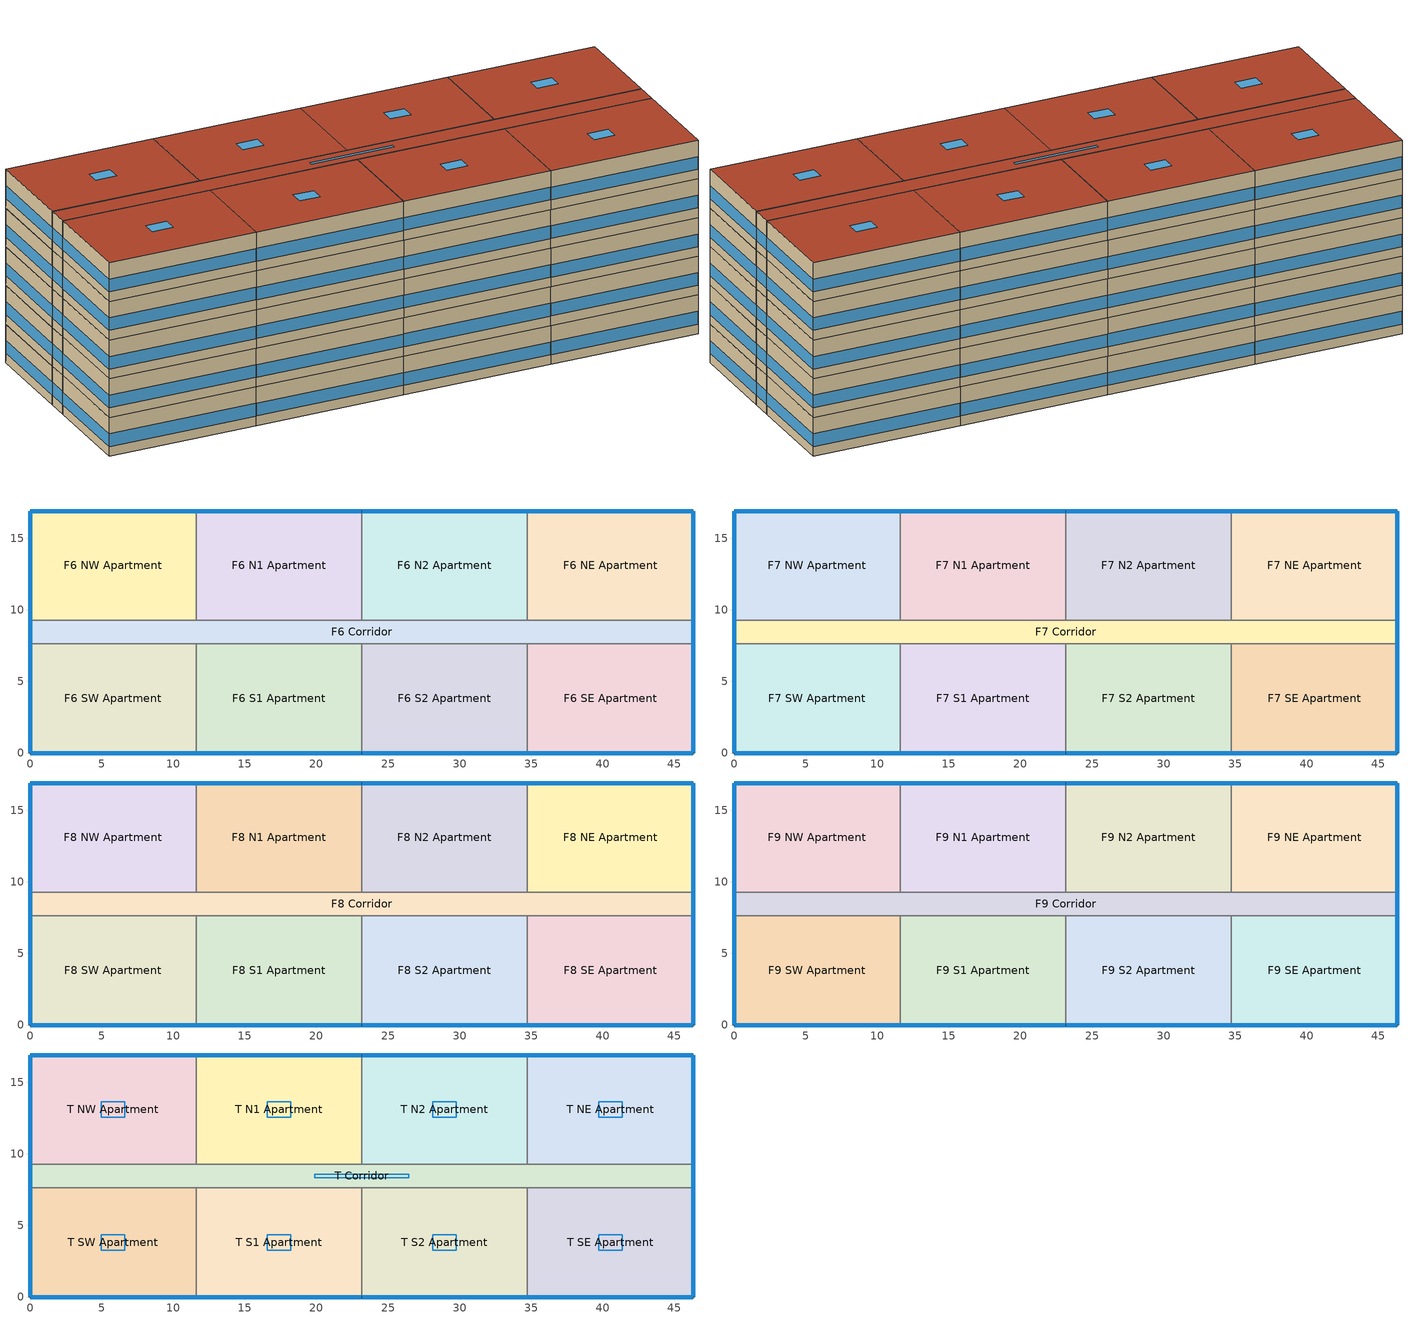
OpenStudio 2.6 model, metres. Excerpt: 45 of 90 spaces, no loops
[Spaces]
F6 S2 Apartment
 floor to M S2 Apartment: 34.75,7.62 34.75,0 23.16,0 23.16,7.62 z15.24
 wall outside: 23.16,0 34.75,0 z15.24:18.29
 wall to F6 Corridor: 34.75,7.62 23.16,7.62 z15.24:18.29
 wall to F6 S1 Apartment: 23.16,7.62 23.16,0 z15.24:18.29
 wall to F6 SE Apartment: 34.75,0 34.75,7.62 z15.24:18.29
 window: 23.19,0 34.72,0 z16:17
F6 NE Apartment
 floor to M NE Apartment: 46.33,16.92 46.33,9.3 34.75,9.3 34.75,16.92 z15.24
 wall outside: 46.33,9.3 46.33,16.92 34.75,16.92 z15.24:18.29
 wall to F6 N2 Apartment: 34.75,16.92 34.75,9.3 z15.24:18.29
 wall to F6 Corridor: 34.75,9.3 46.33,9.3 z15.24:18.29
 window: 46.33,9.32 46.33,16.89 / 46.3,16.92 34.77,16.92 z16:17
F6 S1 Apartment
 floor to M S1 Apartment: 23.16,7.62 23.16,0 11.58,0 11.58,7.62 z15.24
 wall outside: 11.58,0 23.16,0 z15.24:18.29
 wall to F6 SW Apartment: 11.58,7.62 11.58,0 z15.24:18.29
 wall to F6 Corridor: 23.16,7.62 11.58,7.62 z15.24:18.29
 window: 11.61,0 23.14,0 z16:17
F6 Corridor
 floor to M Corridor: 46.33,9.3 46.33,7.62 0,7.62 0,9.3 z15.24
 wall outside: 46.33,7.62 46.33,9.3 / 0,9.3 0,7.62 z15.24:18.29
 wall to F6 N1 Apartment: 23.16,9.3 11.58,9.3 z15.24:18.29
 wall to F6 SE Apartment: 34.75,7.62 46.33,7.62 z15.24:18.29
 wall to F6 SW Apartment: 0,7.62 11.58,7.62 z15.24:18.29
 wall to F6 N2 Apartment: 34.75,9.3 23.16,9.3 z15.24:18.29
 wall to F6 NW Apartment: 11.58,9.3 0,9.3 z15.24:18.29
 window: 46.33,7.65 46.33,9.27 / 0,9.27 0,7.65 z16:17.02
F6 SE Apartment
 floor to M SE Apartment: 46.33,7.62 46.33,0 34.75,0 34.75,7.62 z15.24
 wall outside: 34.75,0 46.33,0 46.33,7.62 z15.24:18.29
 window: 46.33,0.03 46.33,7.59 / 34.77,0 46.3,0 z16:17
F6 N1 Apartment
 floor to M N1 Apartment: 23.16,16.92 23.16,9.3 11.58,9.3 11.58,16.92 z15.24
 wall outside: 23.16,16.92 11.58,16.92 z15.24:18.29
 wall to F6 N2 Apartment: 23.16,9.3 23.16,16.92 z15.24:18.29
 wall to F6 NW Apartment: 11.58,16.92 11.58,9.3 z15.24:18.29
 window: 23.14,16.92 11.61,16.92 z16:17
F6 NW Apartment
 floor to M NW Apartment: 11.58,16.92 11.58,9.3 0,9.3 0,16.92 z15.24
 wall outside: 11.58,16.92 0,16.92 0,9.3 z15.24:18.29
 window: 11.56,16.92 0.03,16.92 / 0,16.89 0,9.32 z16:17
F6 N2 Apartment
 floor to M N2 Apartment: 34.75,16.92 34.75,9.3 23.16,9.3 23.16,16.92 z15.24
 wall outside: 34.75,16.92 23.16,16.92 z15.24:18.29
 window: 34.72,16.92 23.19,16.92 z16:17
F6 SW Apartment
 floor to M SW Apartment: 11.58,7.62 11.58,0 0,0 0,7.62 z15.24
 wall outside: 0,7.62 0,0 11.58,0 z15.24:18.29
 window: 0.03,0 11.56,0 / 0,7.59 0,0.03 z16:17
F7 SE Apartment
 floor to F6 SE Apartment: 46.33,7.62 46.33,0 34.75,0 34.75,7.62 z18.29
 wall outside: 34.75,0 46.33,0 46.33,7.62 z18.29:21.33
 wall to F7 S2 Apartment: 34.75,7.62 34.75,0 z18.29:21.33
 wall to F7 Corridor: 46.33,7.62 34.75,7.62 z18.29:21.33
 window: 46.33,0.03 46.33,7.59 z19.05:20.05; 34.77,0 46.3,0 z19.05:20.04
F7 N2 Apartment
 floor to F6 N2 Apartment: 34.75,16.92 34.75,9.3 23.16,9.3 23.16,16.92 z18.29
 wall outside: 34.75,16.92 23.16,16.92 z18.29:21.33
 wall to F7 Corridor: 23.16,9.3 34.75,9.3 z18.29:21.33
 wall to F7 NE Apartment: 34.75,9.3 34.75,16.92 z18.29:21.33
 wall to F7 N1 Apartment: 23.16,16.92 23.16,9.3 z18.29:21.33
 window: 34.72,16.92 23.19,16.92 z19.05:20.04
F7 NE Apartment
 floor to F6 NE Apartment: 46.33,16.92 46.33,9.3 34.75,9.3 34.75,16.92 z18.29
 wall outside: 46.33,9.3 46.33,16.92 34.75,16.92 z18.29:21.33
 wall to F7 Corridor: 34.75,9.3 46.33,9.3 z18.29:21.33
 window: 46.33,9.32 46.33,16.89 z19.05:20.05; 46.3,16.92 34.77,16.92 z19.05:20.04
F7 S2 Apartment
 floor to F6 S2 Apartment: 34.75,7.62 34.75,0 23.16,0 23.16,7.62 z18.29
 wall outside: 23.16,0 34.75,0 z18.29:21.33
 wall to F7 Corridor: 34.75,7.62 23.16,7.62 z18.29:21.33
 wall to F7 S1 Apartment: 23.16,7.62 23.16,0 z18.29:21.33
 window: 23.19,0 34.72,0 z19.05:20.04
F7 NW Apartment
 floor to F6 NW Apartment: 11.58,16.92 11.58,9.3 0,9.3 0,16.92 z18.29
 wall outside: 11.58,16.92 0,16.92 0,9.3 z18.29:21.33
 wall to F7 Corridor: 0,9.3 11.58,9.3 z18.29:21.33
 wall to F7 N1 Apartment: 11.58,9.3 11.58,16.92 z18.29:21.33
 window: 11.56,16.92 0.03,16.92 z19.05:20.04; 0,16.89 0,9.32 z19.05:20.05
F7 N1 Apartment
 floor to F6 N1 Apartment: 23.16,16.92 23.16,9.3 11.58,9.3 11.58,16.92 z18.29
 wall outside: 23.16,16.92 11.58,16.92 z18.29:21.33
 wall to F7 Corridor: 11.58,9.3 23.16,9.3 z18.29:21.33
 window: 23.14,16.92 11.61,16.92 z19.05:20.04
F7 S1 Apartment
 floor to F6 S1 Apartment: 23.16,7.62 23.16,0 11.58,0 11.58,7.62 z18.29
 wall outside: 11.58,0 23.16,0 z18.29:21.33
 wall to F7 Corridor: 23.16,7.62 11.58,7.62 z18.29:21.33
 wall to F7 SW Apartment: 11.58,7.62 11.58,0 z18.29:21.33
 window: 11.61,0 23.14,0 z19.05:20.04
F7 Corridor
 floor to F6 Corridor: 46.33,9.3 46.33,7.62 0,7.62 0,9.3 z18.29
 wall outside: 0,9.3 0,7.62 / 46.33,7.62 46.33,9.3 z18.29:21.33
 wall to F7 SW Apartment: 0,7.62 11.58,7.62 z18.29:21.33
 window: 46.33,7.65 46.33,9.27 / 0,9.27 0,7.65 z19.05:20.07
F7 SW Apartment
 floor to F6 SW Apartment: 11.58,7.62 11.58,0 0,0 0,7.62 z18.29
 wall outside: 0,7.62 0,0 11.58,0 z18.29:21.33
 window: 0.03,0 11.56,0 z19.05:20.04; 0,7.59 0,0.03 z19.05:20.05
F8 SW Apartment
 floor to F7 SW Apartment: 11.58,7.62 11.58,0 0,0 0,7.62 z21.33
 wall outside: 0,7.62 0,0 11.58,0 z21.33:24.38
 wall to F8 Corridor: 11.58,7.62 0,7.62 z21.33:24.38
 wall to F8 S1 Apartment: 11.58,0 11.58,7.62 z21.33:24.38
 window: 0.03,0 11.56,0 / 0,7.59 0,0.03 z22.1:23.09
F8 N1 Apartment
 floor to F7 N1 Apartment: 23.16,16.92 23.16,9.3 11.58,9.3 11.58,16.92 z21.33
 wall outside: 23.16,16.92 11.58,16.92 z21.33:24.38
 wall to F8 NW Apartment: 11.58,16.92 11.58,9.3 z21.33:24.38
 wall to F8 Corridor: 11.58,9.3 23.16,9.3 z21.33:24.38
 wall to F8 N2 Apartment: 23.16,9.3 23.16,16.92 z21.33:24.38
 window: 23.14,16.92 11.61,16.92 z22.1:23.09
F8 N2 Apartment
 floor to F7 N2 Apartment: 34.75,16.92 34.75,9.3 23.16,9.3 23.16,16.92 z21.33
 wall outside: 34.75,16.92 23.16,16.92 z21.33:24.38
 wall to F8 Corridor: 23.16,9.3 34.75,9.3 z21.33:24.38
 wall to F8 NE Apartment: 34.75,9.3 34.75,16.92 z21.33:24.38
 window: 34.72,16.92 23.19,16.92 z22.1:23.09
F8 Corridor
 floor to F7 Corridor: 46.33,9.3 46.33,7.62 0,7.62 0,9.3 z21.33
 wall outside: 46.33,7.62 46.33,9.3 / 0,9.3 0,7.62 z21.33:24.38
 wall to F8 S1 Apartment: 11.58,7.62 23.16,7.62 z21.33:24.38
 wall to F8 SE Apartment: 34.75,7.62 46.33,7.62 z21.33:24.38
 wall to F8 NE Apartment: 46.33,9.3 34.75,9.3 z21.33:24.38
 wall to F8 NW Apartment: 11.58,9.3 0,9.3 z21.33:24.38
 wall to F8 S2 Apartment: 23.16,7.62 34.75,7.62 z21.33:24.38
 window: 46.33,7.65 46.33,9.27 / 0,9.27 0,7.65 z22.1:23.12
F8 S1 Apartment
 floor to F7 S1 Apartment: 23.16,7.62 23.16,0 11.58,0 11.58,7.62 z21.33
 wall outside: 11.58,0 23.16,0 z21.33:24.38
 wall to F8 S2 Apartment: 23.16,0 23.16,7.62 z21.33:24.38
 window: 11.61,0 23.14,0 z22.1:23.09
F8 S2 Apartment
 floor to F7 S2 Apartment: 34.75,7.62 34.75,0 23.16,0 23.16,7.62 z21.33
 wall outside: 23.16,0 34.75,0 z21.33:24.38
 wall to F8 SE Apartment: 34.75,0 34.75,7.62 z21.33:24.38
 window: 23.19,0 34.72,0 z22.1:23.09
F8 SE Apartment
 floor to F7 SE Apartment: 46.33,7.62 46.33,0 34.75,0 34.75,7.62 z21.33
 wall outside: 34.75,0 46.33,0 46.33,7.62 z21.33:24.38
 window: 46.33,0.03 46.33,7.59 / 34.77,0 46.3,0 z22.1:23.09
F8 NW Apartment
 floor to F7 NW Apartment: 11.58,16.92 11.58,9.3 0,9.3 0,16.92 z21.33
 wall outside: 11.58,16.92 0,16.92 0,9.3 z21.33:24.38
 window: 11.56,16.92 0.03,16.92 / 0,16.89 0,9.32 z22.1:23.09
F8 NE Apartment
 floor to F7 NE Apartment: 46.33,16.92 46.33,9.3 34.75,9.3 34.75,16.92 z21.33
 wall outside: 46.33,9.3 46.33,16.92 34.75,16.92 z21.33:24.38
 window: 46.33,9.32 46.33,16.89 / 46.3,16.92 34.77,16.92 z22.1:23.09
F9 SE Apartment
 floor to F8 SE Apartment: 46.33,7.62 46.33,0 34.75,0 34.75,7.62 z24.38
 wall outside: 34.75,0 46.33,0 46.33,7.62 z24.38:27.43
 wall to F9 S2 Apartment: 34.75,7.62 34.75,0 z24.38:27.43
 wall to F9 Corridor: 46.33,7.62 34.75,7.62 z24.38:27.43
 window: 46.33,0.03 46.33,7.59 / 34.77,0 46.3,0 z25.14:26.14
F9 N2 Apartment
 floor to F8 N2 Apartment: 34.75,16.92 34.75,9.3 23.16,9.3 23.16,16.92 z24.38
 wall outside: 34.75,16.92 23.16,16.92 z24.38:27.43
 wall to F9 NE Apartment: 34.75,9.3 34.75,16.92 z24.38:27.43
 wall to F9 Corridor: 23.16,9.3 34.75,9.3 z24.38:27.43
 wall to F9 N1 Apartment: 23.16,16.92 23.16,9.3 z24.38:27.43
 window: 34.72,16.92 23.19,16.92 z25.14:26.14
F9 SW Apartment
 floor to F8 SW Apartment: 11.58,7.62 11.58,0 0,0 0,7.62 z24.38
 wall outside: 0,7.62 0,0 11.58,0 z24.38:27.43
 wall to F9 Corridor: 11.58,7.62 0,7.62 z24.38:27.43
 wall to F9 S1 Apartment: 11.58,0 11.58,7.62 z24.38:27.43
 window: 0.03,0 11.56,0 / 0,7.59 0,0.03 z25.14:26.14
F9 Corridor
 floor to F8 Corridor: 46.33,9.3 46.33,7.62 0,7.62 0,9.3 z24.38
 wall outside: 0,9.3 0,7.62 / 46.33,7.62 46.33,9.3 z24.38:27.43
 wall to F9 NE Apartment: 46.33,9.3 34.75,9.3 z24.38:27.43
 wall to F9 NW Apartment: 11.58,9.3 0,9.3 z24.38:27.43
 wall to F9 S1 Apartment: 11.58,7.62 23.16,7.62 z24.38:27.43
 wall to F9 N1 Apartment: 23.16,9.3 11.58,9.3 z24.38:27.43
 wall to F9 S2 Apartment: 23.16,7.62 34.75,7.62 z24.38:27.43
 window: 46.33,7.65 46.33,9.27 / 0,9.27 0,7.65 z25.14:26.17
F9 NE Apartment
 floor to F8 NE Apartment: 46.33,16.92 46.33,9.3 34.75,9.3 34.75,16.92 z24.38
 wall outside: 46.33,9.3 46.33,16.92 34.75,16.92 z24.38:27.43
 window: 46.33,9.32 46.33,16.89 / 46.3,16.92 34.77,16.92 z25.14:26.14
F9 S1 Apartment
 floor to F8 S1 Apartment: 23.16,7.62 23.16,0 11.58,0 11.58,7.62 z24.38
 wall outside: 11.58,0 23.16,0 z24.38:27.43
 wall to F9 S2 Apartment: 23.16,0 23.16,7.62 z24.38:27.43
 window: 11.61,0 23.14,0 z25.14:26.14
F9 S2 Apartment
 floor to F8 S2 Apartment: 34.75,7.62 34.75,0 23.16,0 23.16,7.62 z24.38
 wall outside: 23.16,0 34.75,0 z24.38:27.43
 window: 23.19,0 34.72,0 z25.14:26.14
F9 NW Apartment
 floor to F8 NW Apartment: 11.58,16.92 11.58,9.3 0,9.3 0,16.92 z24.38
 wall outside: 11.58,16.92 0,16.92 0,9.3 z24.38:27.43
 wall to F9 N1 Apartment: 11.58,9.3 11.58,16.92 z24.38:27.43
 window: 11.56,16.92 0.03,16.92 / 0,16.89 0,9.32 z25.14:26.14
F9 N1 Apartment
 floor to F8 N1 Apartment: 23.16,16.92 23.16,9.3 11.58,9.3 11.58,16.92 z24.38
 wall outside: 23.16,16.92 11.58,16.92 z24.38:27.43
 window: 23.14,16.92 11.61,16.92 z25.14:26.14
T N1 Apartment
 floor to F9 N1 Apartment: 23.16,16.92 23.16,9.3 11.58,9.3 11.58,16.92 z27.43
 wall outside: 23.16,16.92 11.58,16.92 z27.43:30.48
 wall to T NW Apartment: 11.58,16.92 11.58,9.3 z27.43:30.48
 wall to T Corridor: 11.58,9.3 23.16,9.3 z27.43:30.48
 wall to T N2 Apartment: 23.16,9.3 23.16,16.92 z27.43:30.48
 window: 23.14,16.92 11.61,16.92 z28.19:29.19
 roof outside: 23.16,9.3 23.16,16.92 11.58,16.92 11.58,9.3 z30.48
 skylight: 18.19,12.57 18.19,13.64 16.55,13.64 16.55,12.57 z30.48
T N2 Apartment
 floor to F9 N2 Apartment: 34.75,16.92 34.75,9.3 23.16,9.3 23.16,16.92 z27.43
 wall outside: 34.75,16.92 23.16,16.92 z27.43:30.48
 wall to T NE Apartment: 34.75,9.3 34.75,16.92 z27.43:30.48
 wall to T Corridor: 23.16,9.3 34.75,9.3 z27.43:30.48
 window: 34.72,16.92 23.19,16.92 z28.19:29.19
 roof outside: 34.75,9.3 34.75,16.92 23.16,16.92 23.16,9.3 z30.48
 skylight: 29.77,12.57 29.77,13.64 28.14,13.64 28.14,12.57 z30.48
T S2 Apartment
 floor to F9 S2 Apartment: 34.75,7.62 34.75,0 23.16,0 23.16,7.62 z27.43
 wall outside: 23.16,0 34.75,0 z27.43:30.48
 wall to T Corridor: 34.75,7.62 23.16,7.62 z27.43:30.48
 wall to T S1 Apartment: 23.16,7.62 23.16,0 z27.43:30.48
 wall to T SE Apartment: 34.75,0 34.75,7.62 z27.43:30.48
 window: 23.19,0 34.72,0 z28.19:29.19
 roof outside: 34.75,0 34.75,7.62 23.16,7.62 23.16,0 z30.48
 skylight: 29.77,3.27 29.77,4.35 28.14,4.35 28.14,3.27 z30.48
T SW Apartment
 floor to F9 SW Apartment: 11.58,7.62 11.58,0 0,0 0,7.62 z27.43
 wall outside: 0,7.62 0,0 11.58,0 z27.43:30.48
 wall to T Corridor: 11.58,7.62 0,7.62 z27.43:30.48
 wall to T S1 Apartment: 11.58,0 11.58,7.62 z27.43:30.48
 window: 0.03,0 11.56,0 / 0,7.59 0,0.03 z28.19:29.19
 roof outside: 11.58,0 11.58,7.62 0,7.62 0,0 z30.48
 skylight: 6.61,3.27 6.61,4.35 4.97,4.35 4.97,3.27 z30.48
T SE Apartment
 floor to F9 SE Apartment: 46.33,7.62 46.33,0 34.75,0 34.75,7.62 z27.43
 wall outside: 34.75,0 46.33,0 46.33,7.62 z27.43:30.48
 wall to T Corridor: 46.33,7.62 34.75,7.62 z27.43:30.48
 window: 46.33,0.03 46.33,7.59 / 34.77,0 46.3,0 z28.19:29.19
 roof outside: 46.33,0 46.33,7.62 34.75,7.62 34.75,0 z30.48
 skylight: 41.36,3.27 41.36,4.35 39.72,4.35 39.72,3.27 z30.48
T S1 Apartment
 floor to F9 S1 Apartment: 23.16,7.62 23.16,0 11.58,0 11.58,7.62 z27.43
 wall outside: 11.58,0 23.16,0 z27.43:30.48
 wall to T Corridor: 23.16,7.62 11.58,7.62 z27.43:30.48
 window: 11.61,0 23.14,0 z28.19:29.19
 roof outside: 23.16,0 23.16,7.62 11.58,7.62 11.58,0 z30.48
 skylight: 18.19,3.27 18.19,4.35 16.55,4.35 16.55,3.27 z30.48
T Corridor
 floor to F9 Corridor: 46.33,9.3 46.33,7.62 0,7.62 0,9.3 z27.43
 wall outside: 0,9.3 0,7.62 / 46.33,7.62 46.33,9.3 z27.43:30.48
 wall to T NE Apartment: 46.33,9.3 34.75,9.3 z27.43:30.48
 wall to T NW Apartment: 11.58,9.3 0,9.3 z27.43:30.48
 window: 46.33,7.65 46.33,9.27 / 0,9.27 0,7.65 z28.19:29.21
 roof outside: 46.33,7.62 46.33,9.3 0,9.3 0,7.62 z30.48
 skylight: 26.44,8.34 26.44,8.58 19.89,8.58 19.89,8.34 z30.48
T NE Apartment
 floor to F9 NE Apartment: 46.33,16.92 46.33,9.3 34.75,9.3 34.75,16.92 z27.43
 wall outside: 46.33,9.3 46.33,16.92 34.75,16.92 z27.43:30.48
 window: 46.33,9.32 46.33,16.89 / 46.3,16.92 34.77,16.92 z28.19:29.19
 roof outside: 46.33,9.3 46.33,16.92 34.75,16.92 34.75,9.3 z30.48
 skylight: 41.36,12.57 41.36,13.64 39.72,13.64 39.72,12.57 z30.48
T NW Apartment
 floor to F9 NW Apartment: 11.58,16.92 11.58,9.3 0,9.3 0,16.92 z27.43
 wall outside: 11.58,16.92 0,16.92 0,9.3 z27.43:30.48
 window: 11.56,16.92 0.03,16.92 / 0,16.89 0,9.32 z28.19:29.19
 roof outside: 11.58,9.3 11.58,16.92 0,16.92 0,9.3 z30.48
 skylight: 6.61,12.57 6.61,13.64 4.97,13.64 4.97,12.57 z30.48
[Site]
Edmonton Intl AP_AB_CAN: Latitude {deg}=53.31; Longitude {deg}=-113.579; Time Zone {hr}=-7; Elevation {m}=723.3; Terrain=City
[Building]
HighriseApartment-CAN_AB_Edmonton.Intl.AP.711230_CWEC2016.epw created: 2019-08-15 18:17:26 +0000: North Axis {deg}=0; Default Construction Set=BTAP-Mass at hdd = 5120.0; Standards Number of Stories=10; Standards Number of Above Ground Stories=10; Standards Building Type=NECB2017_HighriseApartment
[Site:WaterMainsTemperature]
Calculation Method=Correlation; Annual Average Outdoor Air Temperature {C}=2.68333; Maximum Difference In Monthly Average Outdoor Air Temperatures {deltaC}=28.8
[Site:GroundTemperature:BuildingSurface]
19.527, 19.502, 19.536, 19.598, 20.002, 21.64, 22.225, 22.375, 21.449, 20.121, 19.802, 19.633
[SizingPeriod:DesignDay] Barometric Pressure {Pa}=92932; Sky Clearness=0; Rain Indicator=0; Snow Indicator=0; Day of Month=21; Daylight Saving Time Indicator=0; Humidity Indicating Type=Wetbulb; Dry-Bulb Temperature Range Modifier Type=DefaultMultipliers
Name | Maximum Dry-Bulb Temperature {C} | Daily Dry-Bulb Temperature Range {deltaC} | Humidity Indicating Conditions at Maximum Dry-Bulb | Wind Speed {m/s} | Wind Direction {deg} | Month | Day Type | Solar Model Indicator | ASHRAE Taub | ASHRAE Taud
Edmonton Intl AP Ann Htg 99.6% Condns DB | -32.6 | 0 | -32.6 | 2.1 | 180 | 1 | WinterDesignDay | ASHRAEClearSky
Edmonton Intl AP Ann Clg .4% Condns DB=>MWB | 27.8 | 12.5 | 17.9 | 3.8 | 150 | 7 | SummerDesignDay | ASHRAETau | 0.353 | 2.421
[Material:NoMass] Roughness=Smooth; Thermal Absorptance=0.9; Solar Absorptance=0.7
Name | Thermal Resistance {m2-K/W} | Visible Absorptance
Typical Carpet Pad | 0.21648 | 0.8
Typical Insulation 1 | 5.91238 | 0.7
Typical Insulation 2 | 4.49096 | 0.7
Typical Insulation 3 | 7.24636 | 0.7
Typical Carpet Pad 2 | 1.25503 | 0.8
Typical Carpet Pad 3 | 3.45515 | 0.8
Typical Insulation 4 | 0.526298 | 0.7
Typical Insulation 5 | 0.526316 | 0.7
[Material]
Name | Roughness | Thickness {m} | Conductivity {W/m-K} | Density {kg/m3} | Specific Heat {J/kg-K} | Thermal Absorptance | Solar Absorptance | Visible Absorptance
100mm Normalweight concrete floor | MediumSmooth | 0.1016 | 2.31 | 2322 | 832
G01 13mm gypsum board | Smooth | 0.0127 | 0.16 | 800 | 1090 | 0.9 | 0.7 | 0.5
G05 25mm wood | MediumSmooth | 0.0254 | 0.15 | 608 | 1630 | 0.9 | 0.5 | 0.5
4 in. Normalweight Concrete Floor | MediumRough | 0.1016 | 2.31 | 2322 | 832 | 0.9 | 0.7 | 0.7
1IN Stucco | Smooth | 0.0253 | 0.6918 | 1858 | 837 | 0.9 | 0.7 | 0.92
8IN CONCRETE HW RefBldg | Rough | 0.2032 | 1.311 | 2240 | 836.8 | 0.9 | 0.7 | 0.7
1/2IN Gypsum | Smooth | 0.0127 | 0.16 | 784.9 | 830 | 0.9 | 0.4 | 0.4
Metal Roof Surface; F08 Metal surface | Smooth | 0.0008 | 45.28 | 7824 | 500 | 0.9 | 0.7 | 0.7
6 in. Normalweight Concrete Floor | MediumRough | 0.1524 | 2.31 | 2322 | 832 | 0.9 | 0.7 | 0.7
[Construction]
BTAP-Int-Floor: 100mm Normalweight concrete floor, Typical Carpet Pad
BTAP-Int-Wall: G01 13mm gypsum board, G01 13mm gypsum board
BTAP-Int-Ceiling: Typical Carpet Pad, 100mm Normalweight concrete floor
BTAP-Ext-DaylightDiffuser: SimpleGlazing
BTAP-Int-Door: G05 25mm wood
BTAP-Ext-Floor-Mass:U-0.162: Typical Insulation 1, 4 in. Normalweight Concrete Floor, Typical Carpet Pad
BTAP-Ext-Wall-Mass:U-0.21: 1IN Stucco, 8IN CONCRETE HW RefBldg, Typical Insulation 2, 1/2IN Gypsum
BTAP-Ext-Roof-Metal:U-0.138: Metal Roof Surface, Typical Insulation 3
BTAP-Grnd-Floor-Mass:U-0.757: 6 in. Normalweight Concrete Floor, Typical Carpet Pad 2
BTAP-Grnd-Roof-Mass:U-0.284: 6 in. Normalweight Concrete Floor, Typical Carpet Pad 3
BTAP-Ext-Door:U-1.9000000000000001: F08 Metal surface, Typical Insulation 4
BTAP-Ext-OverHeadDoor:U-1.9000000000000001: Typical Insulation 5
BTAP-Ext-DaylightDiffuser:U=0.190 SHGC=0.600: SimpleGlazing:U=0.190 SHGC=0.600
[DefaultConstructionSet]
BTAP-Mass at hdd = 5120.0: Default Exterior Surface Constructions=BTAP-Mass at hdd = 5120.0; Default Interior Surface Constructions=Default Surface Constructions 2; Default Ground Contact Surface Constructions=BTAP-Mass at hdd = 5120.0 1; Default Exterior SubSurface Constructions=BTAP-Mass at hdd = 5120.0; Default Interior SubSurface Constructions=Default Sub Surface Constructions 2; Interior Partition Construction=BTAP-Int-Door
[DefaultSurfaceConstructions]
Name | Floor Construction | Wall Construction | Roof Ceiling Construction
Default Surface Constructions 2 | BTAP-Int-Floor | BTAP-Int-Wall | BTAP-Int-Ceiling
BTAP-Mass at hdd = 5120.0 | BTAP-Ext-Floor-Mass:U-0.162 | BTAP-Ext-Wall-Mass:U-0.21 | BTAP-Ext-Roof-Metal:U-0.138
BTAP-Mass at hdd = 5120.0 1 | BTAP-Grnd-Floor-Mass:U-0.757 | BTAP-Grnd-Roof-Mass:U-0.284 | BTAP-Grnd-Roof-Mass:U-0.284
[DefaultSubSurfaceConstructions]
Name | Fixed Window Construction | Operable Window Construction | Door Construction | Glass Door Construction | Overhead Door Construction | Skylight Construction | Tubular Daylight Dome Construction | Tubular Daylight Diffuser Construction
Default Sub Surface Constructions 2 | BTAP-Ext-DaylightDiffuser | BTAP-Ext-DaylightDiffuser | BTAP-Int-Door
BTAP-Mass at hdd = 5120.0 | BTAP-Ext-DaylightDiffuser:U=0.190 SHGC=0.600 | BTAP-Ext-DaylightDiffuser:U=0.190 SHGC=0.600 | BTAP-Ext-Door:U-1.9000000000000001 | BTAP-Ext-DaylightDiffuser:U=0.190 SHGC=0.600 | BTAP-Ext-OverHeadDoor:U-1.9000000000000001 | BTAP-Ext-DaylightDiffuser:U=0.190 SHGC=0.600 | BTAP-Ext-DaylightDiffuser:U=0.190 SHGC=0.600 | BTAP-Ext-DaylightDiffuser:U=0.190 SHGC=0.600
[WindowMaterial:SimpleGlazingSystem] Solar Heat Gain Coefficient=0.6; Visible Transmittance=0.21
Name | U-Factor {W/m2-K}
SimpleGlazing | 2.2
SimpleGlazing:U=0.190 SHGC=0.600 | 1.9
[Space] Part of Total Floor Area=Yes
Name | Space Type | Building Story | Thermal Zone
F8 SE Apartment | Space Function Dwelling units general | Building Story 8 | DU_BT=Space Function_ST=Dwelling units general_FL=Building Story 8_SCHG 5
F8 SW Apartment | Space Function Dwelling units general | Building Story 8 | DU_BT=Space Function_ST=Dwelling units general_FL=Building Story 8_SCHG 6
F6 NE Apartment | Space Function Dwelling units general | Building Story 6 | DU_BT=Space Function_ST=Dwelling units general_FL=Building Story 6_SCHG 2
F9 SE Apartment | Space Function Dwelling units general | Building Story 9 | DU_BT=Space Function_ST=Dwelling units general_FL=Building Story 9_SCHG 7
F6 S1 Apartment | Space Function Dwelling units general | Building Story 6 | DU_BT=Space Function_ST=Dwelling units general_FL=Building Story 6_SCHG 6
F7 S1 Apartment | Space Function Dwelling units general | Building Story 7 | DU_BT=Space Function_ST=Dwelling units general_FL=Building Story 7_SCHG 2
F7 SE Apartment | Space Function Dwelling units general | Building Story 7 | DU_BT=Space Function_ST=Dwelling units general_FL=Building Story 7_SCHG 5
F6 SE Apartment | Space Function Dwelling units general | Building Story 6 | DU_BT=Space Function_ST=Dwelling units general_FL=Building Story 6_SCHG 4
F7 NW Apartment | Space Function Dwelling units general | Building Story 7 | DU_BT=Space Function_ST=Dwelling units general_FL=Building Story 7_SCHG 1
F7 N2 Apartment | Space Function Dwelling units general | Building Story 7 | DU_BT=Space Function_ST=Dwelling units general_FL=Building Story 7_SCHG
F7 SW Apartment | Space Function Dwelling units general | Building Story 7 | DU_BT=Space Function_ST=Dwelling units general_FL=Building Story 7_SCHG 4
F8 N1 Apartment | Space Function Dwelling units general | Building Story 8 | DU_BT=Space Function_ST=Dwelling units general_FL=Building Story 8_SCHG 3
F7 NE Apartment | Space Function Dwelling units general | Building Story 7 | DU_BT=Space Function_ST=Dwelling units general_FL=Building Story 7_SCHG 3
F8 N2 Apartment | Space Function Dwelling units general | Building Story 8 | DU_BT=Space Function_ST=Dwelling units general_FL=Building Story 8_SCHG 7
F9 S1 Apartment | Space Function Dwelling units general | Building Story 9 | DU_BT=Space Function_ST=Dwelling units general_FL=Building Story 9_SCHG 5
F6 S2 Apartment | Space Function Dwelling units general | Building Story 6 | DU_BT=Space Function_ST=Dwelling units general_FL=Building Story 6_SCHG 7
F9 NW Apartment | Space Function Dwelling units general | Building Story 9 | DU_BT=Space Function_ST=Dwelling units general_FL=Building Story 9_SCHG 4
T S2 Apartment | Space Function Dwelling units general | Building Story 10 | DU_BT=Space Function_ST=Dwelling units general_FL=Building Story 10_SCHG 3
T N1 Apartment | Space Function Dwelling units general | Building Story 10 | DU_BT=Space Function_ST=Dwelling units general_FL=Building Story 10_SCHG 6
F6 Corridor | Space Function Corridor/Transition area other-sch-G | Building Story 6 | WILD_ST=Corridor/Transition area other-sch-G_FL=Building Story 6_SCH=G
F7 S2 Apartment | Space Function Dwelling units general | Building Story 7 | DU_BT=Space Function_ST=Dwelling units general_FL=Building Story 7_SCHG 7
F9 NE Apartment | Space Function Dwelling units general | Building Story 9 | DU_BT=Space Function_ST=Dwelling units general_FL=Building Story 9_SCHG 1
F8 NE Apartment | Space Function Dwelling units general | Building Story 8 | DU_BT=Space Function_ST=Dwelling units general_FL=Building Story 8_SCHG 4
T N2 Apartment | Space Function Dwelling units general | Building Story 10 | DU_BT=Space Function_ST=Dwelling units general_FL=Building Story 10_SCHG 2
F9 N2 Apartment | Space Function Dwelling units general | Building Story 9 | DU_BT=Space Function_ST=Dwelling units general_FL=Building Story 9_SCHG
F9 S2 Apartment | Space Function Dwelling units general | Building Story 9 | DU_BT=Space Function_ST=Dwelling units general_FL=Building Story 9_SCHG 2
T SW Apartment | Space Function Dwelling units general | Building Story 10 | DU_BT=Space Function_ST=Dwelling units general_FL=Building Story 10_SCHG 5
F8 Corridor | Space Function Corridor/Transition area other-sch-G | Building Story 8 | WILD_ST=Corridor/Transition area other-sch-G_FL=Building Story 8_SCH=G
F8 S1 Apartment | Space Function Dwelling units general | Building Story 8 | DU_BT=Space Function_ST=Dwelling units general_FL=Building Story 8_SCHG 2
F7 N1 Apartment | Space Function Dwelling units general | Building Story 7 | DU_BT=Space Function_ST=Dwelling units general_FL=Building Story 7_SCHG 6
F8 NW Apartment | Space Function Dwelling units general | Building Story 8 | DU_BT=Space Function_ST=Dwelling units general_FL=Building Story 8_SCHG 1
T S1 Apartment | Space Function Dwelling units general | Building Story 10 | DU_BT=Space Function_ST=Dwelling units general_FL=Building Story 10_SCHG
F9 N1 Apartment | Space Function Dwelling units general | Building Story 9 | DU_BT=Space Function_ST=Dwelling units general_FL=Building Story 9_SCHG 6
F6 N1 Apartment | Space Function Dwelling units general | Building Story 6 | DU_BT=Space Function_ST=Dwelling units general_FL=Building Story 6_SCHG 3
F8 S2 Apartment | Space Function Dwelling units general | Building Story 8 | DU_BT=Space Function_ST=Dwelling units general_FL=Building Story 8_SCHG
F6 N2 Apartment | Space Function Dwelling units general | Building Story 6 | DU_BT=Space Function_ST=Dwelling units general_FL=Building Story 6_SCHG 1
T SE Apartment | Space Function Dwelling units general | Building Story 10 | DU_BT=Space Function_ST=Dwelling units general_FL=Building Story 10_SCHG 7
T NW Apartment | Space Function Dwelling units general | Building Story 10 | DU_BT=Space Function_ST=Dwelling units general_FL=Building Story 10_SCHG 4
F9 SW Apartment | Space Function Dwelling units general | Building Story 9 | DU_BT=Space Function_ST=Dwelling units general_FL=Building Story 9_SCHG 3
F9 Corridor | Space Function Corridor/Transition area other-sch-G | Building Story 9 | WILD_ST=Corridor/Transition area other-sch-G_FL=Building Story 9_SCH=G
T NE Apartment | Space Function Dwelling units general | Building Story 10 | DU_BT=Space Function_ST=Dwelling units general_FL=Building Story 10_SCHG 1
F6 NW Apartment | Space Function Dwelling units general | Building Story 6 | DU_BT=Space Function_ST=Dwelling units general_FL=Building Story 6_SCHG
T Corridor | Space Function Corridor/Transition area other-sch-G | Building Story 10 | WILD_ST=Corridor/Transition area other-sch-G_FL=Building Story 10_SCH=G
F7 Corridor | Space Function Corridor/Transition area other-sch-G | Building Story 7 | WILD_ST=Corridor/Transition area other-sch-G_FL=Building Story 7_SCH=G
F6 SW Apartment | Space Function Dwelling units general | Building Story 6 | DU_BT=Space Function_ST=Dwelling units general_FL=Building Story 6_SCHG 5
[EvaporativeFluidCooler:SingleSpeed]
Central Tower: Design Air Flow Rate {m3/s}=autosize; Fan Power at Design Air Flow Rate {W}=autosize; Design Spray Water Flow Rate {m3/s}=0.002208; Performance Input Method=UFactorTimesAreaAndDesignWaterFlowRate; U-factor Times Area Value at Design Air Flow Rate {W/K}=autosize; Design Water Flow Rate {m3/s}=autosize; Capacity Control=FanCycling; Sizing Factor=1; Evaporation Loss Mode=SaturatedExit; Drift Loss Percent {percent}=0.008; Blowdown Calculation Mode=ConcentrationRatio; Blowdown Concentration Ratio=3
[BuildingStory]
Name | Nominal Z Coordinate {m}
Building Story 6 | 15.2393
Building Story 7 | 18.2871
Building Story 8 | 21.3349
Building Story 9 | 24.3828
Building Story 10 | 27.4307
[SpaceType] Standards Building Type=Space Function
Name | Default Schedule Set | Design Specification Outdoor Air Object | Standards Space Type
Space Function Corridor/Transition area other-sch-G | Space Function Corridor/Transition area other-sch-G Schedule Set | Space Function Corridor/Transition area other-sch-G Ventilation | Corridor/Transition area other-sch-G
Space Function Dwelling units general | Space Function Dwelling units general Schedule Set | Space Function Dwelling units general Ventilation | Dwelling units general
[People:Definition] Number of People Calculation Method=People/Area; Fraction Radiant=0.3
Name | People per Space Floor Area {person/m2}
Space Function Corridor/Transition area other-sch-G People Definition | 0.0100036
Space Function Dwelling units general People Definition | 0.0400145
[People] Work Efficiency Schedule=Work Efficiency Schedule; Clothing Insulation Schedule=Clothing Schedule; Air Velocity Schedule=Air Velocity Schedule; Multiplier=1
Name | People Definition | Space or SpaceType
Space Function Corridor/Transition area other-sch-G People | Space Function Corridor/Transition area other-sch-G People Definition | Space Function Corridor/Transition area other-sch-G
Space Function Dwelling units general People | Space Function Dwelling units general People Definition | Space Function Dwelling units general
[Lights:Definition] Design Level Calculation Method=Watts/Area; Fraction Radiant=0.5; Fraction Visible=0.2
Name | Watts per Space Floor Area {W/m2}
Space Function Corridor/Transition area other-sch-G Lights Definition | 7.10258
Space Function Dwelling units general Lights Definition | 5.00182
[Lights] Fraction Replaceable=1
Name | Lights Definition | Space or SpaceType
Space Function Corridor/Transition area other-sch-G Lights | Space Function Corridor/Transition area other-sch-G Lights Definition | Space Function Corridor/Transition area other-sch-G
Space Function Dwelling units general Lights | Space Function Dwelling units general Lights Definition | Space Function Dwelling units general
[DesignSpecification:OutdoorAir] Outdoor Air Method=Sum; Outdoor Air Flow per Person {m3/s-person}=0; Outdoor Air Flow Rate {m3/s}=0; Outdoor Air Flow Air Changes per Hour {1/hr}=0
Name | Outdoor Air Flow per Floor Area {m3/s-m2}
Space Function Corridor/Transition area other-sch-G Ventilation | 0.0003048
Space Function Dwelling units general Ventilation | 0.00039624
[DefaultScheduleSet] Number of People Schedule=NECB-G-Occupancy; People Activity Level Schedule=NECB-Activity; Lighting Schedule=NECB-G-Lighting; Electric Equipment Schedule=NECB-G-Electric-Equipment; Infiltration Schedule=Always On
Space Function Corridor/Transition area other-sch-G Schedule Set; Space Function Dwelling units general Schedule Set
[ThermostatSetpoint:DualSetpoint] Heating Setpoint Temperature Schedule=NECB-G-Thermostat Setpoint-Heating; Cooling Setpoint Temperature Schedule=NECB-G-Thermostat Setpoint-Cooling
Space Function Dwelling units general Thermostat 160; Space Function Dwelling units general Thermostat 164; Space Function Dwelling units general Thermostat 165; Space Function Dwelling units general Thermostat 169; Space Function Dwelling units general Thermostat 170; Space Function Dwelling units general Thermostat 172; Space Function Dwelling units general Thermostat 175; Space Function Dwelling units general Thermostat 176; Space Function Dwelling units general Thermostat 177; Space Function Dwelling units general Thermostat 178; Space Function Dwelling units general Thermostat 179; Space Function Dwelling units general Thermostat 180; Space Function Dwelling units general Thermostat 181; Space Function Dwelling units general Thermostat 186; Space Function Dwelling units general Thermostat 187; Space Function Dwelling units general Thermostat 188; Space Function Dwelling units general Thermostat 189; Space Function Dwelling units general Thermostat 190; Space Function Dwelling units general Thermostat 191; Space Function Dwelling units general Thermostat 192; Space Function Dwelling units general Thermostat 193; Space Function Dwelling units general Thermostat 194; Space Function Dwelling units general Thermostat 198; Space Function Dwelling units general Thermostat 200; Space Function Dwelling units general Thermostat 206; Space Function Dwelling units general Thermostat 208; Space Function Dwelling units general Thermostat 209; Space Function Dwelling units general Thermostat 210; Space Function Dwelling units general Thermostat 211; Space Function Dwelling units general Thermostat 212; Space Function Dwelling units general Thermostat 216; Space Function Dwelling units general Thermostat 217; Space Function Dwelling units general Thermostat 218; Space Function Dwelling units general Thermostat 220; Space Function Dwelling units general Thermostat 221; Space Function Dwelling units general Thermostat 223; Space Function Dwelling units general Thermostat 228; Space Function Dwelling units general Thermostat 229; Space Function Dwelling units general Thermostat 234; Space Function Dwelling units general Thermostat 236; Space Function Corridor/Transition area other-sch-G Thermostat 21; Space Function Corridor/Transition area other-sch-G Thermostat 22; Space Function Corridor/Transition area other-sch-G Thermostat 23; Space Function Corridor/Transition area other-sch-G Thermostat 27; Space Function Corridor/Transition area other-sch-G Thermostat 30
[ElectricEquipment:Definition]
Space Function Dwelling units general Elec Equip Definition: Design Level Calculation Method=Watts/Area; Watts per Space Floor Area {W/m2}=5.00182; Fraction Radiant=0.5
[ElectricEquipment]
Space Function Dwelling units general Elec Equip: Electric Equipment Definition=Space Function Dwelling units general Elec Equip Definition; Space or SpaceType=Space Function Dwelling units general
[SpaceInfiltration:DesignFlowRate] Schedule=Always On Discrete; Design Flow Rate Calculation Method=Flow/ExteriorArea; Flow per Exterior Surface Area {m3/s-m2}=0.00025; Constant Term Coefficient=0; Temperature Term Coefficient=0; Velocity Term Coefficient=0.224; Velocity Squared Term Coefficient=0
Name | Space or SpaceType
F6 Corridor Infiltration | F6 Corridor
F6 N1 Apartment Infiltration | F6 N1 Apartment
F6 N2 Apartment Infiltration | F6 N2 Apartment
F6 NE Apartment Infiltration | F6 NE Apartment
F6 NW Apartment Infiltration | F6 NW Apartment
F6 S1 Apartment Infiltration | F6 S1 Apartment
F6 S2 Apartment Infiltration | F6 S2 Apartment
F6 SE Apartment Infiltration | F6 SE Apartment
F6 SW Apartment Infiltration | F6 SW Apartment
F7 Corridor Infiltration | F7 Corridor
F7 N1 Apartment Infiltration | F7 N1 Apartment
F7 N2 Apartment Infiltration | F7 N2 Apartment
F7 NE Apartment Infiltration | F7 NE Apartment
F7 NW Apartment Infiltration | F7 NW Apartment
F7 S1 Apartment Infiltration | F7 S1 Apartment
F7 S2 Apartment Infiltration | F7 S2 Apartment
F7 SE Apartment Infiltration | F7 SE Apartment
F7 SW Apartment Infiltration | F7 SW Apartment
F8 Corridor Infiltration | F8 Corridor
F8 N1 Apartment Infiltration | F8 N1 Apartment
F8 N2 Apartment Infiltration | F8 N2 Apartment
F8 NE Apartment Infiltration | F8 NE Apartment
F8 NW Apartment Infiltration | F8 NW Apartment
F8 S1 Apartment Infiltration | F8 S1 Apartment
F8 S2 Apartment Infiltration | F8 S2 Apartment
F8 SE Apartment Infiltration | F8 SE Apartment
F8 SW Apartment Infiltration | F8 SW Apartment
F9 Corridor Infiltration | F9 Corridor
F9 N1 Apartment Infiltration | F9 N1 Apartment
F9 N2 Apartment Infiltration | F9 N2 Apartment
F9 NE Apartment Infiltration | F9 NE Apartment
F9 NW Apartment Infiltration | F9 NW Apartment
F9 S1 Apartment Infiltration | F9 S1 Apartment
F9 S2 Apartment Infiltration | F9 S2 Apartment
F9 SE Apartment Infiltration | F9 SE Apartment
F9 SW Apartment Infiltration | F9 SW Apartment
T Corridor Infiltration | T Corridor
T N1 Apartment Infiltration | T N1 Apartment
T N2 Apartment Infiltration | T N2 Apartment
T NE Apartment Infiltration | T NE Apartment
T NW Apartment Infiltration | T NW Apartment
T S1 Apartment Infiltration | T S1 Apartment
T S2 Apartment Infiltration | T S2 Apartment
T SE Apartment Infiltration | T SE Apartment
T SW Apartment Infiltration | T SW Apartment
[ThermalZone] Use Ideal Air Loads=No
Name | Thermostat
DU_BT=Space Function_ST=Dwelling units general_FL=Building Story 6_SCHG | Space Function Dwelling units general Thermostat 160
DU_BT=Space Function_ST=Dwelling units general_FL=Building Story 8_SCHG | Space Function Dwelling units general Thermostat 164
DU_BT=Space Function_ST=Dwelling units general_FL=Building Story 10_SCHG | Space Function Dwelling units general Thermostat 165
DU_BT=Space Function_ST=Dwelling units general_FL=Building Story 6_SCHG 1 | Space Function Dwelling units general Thermostat 169
DU_BT=Space Function_ST=Dwelling units general_FL=Building Story 8_SCHG 1 | Space Function Dwelling units general Thermostat 170
DU_BT=Space Function_ST=Dwelling units general_FL=Building Story 10_SCHG 1 | Space Function Dwelling units general Thermostat 172
DU_BT=Space Function_ST=Dwelling units general_FL=Building Story 10_SCHG 2 | Space Function Dwelling units general Thermostat 175
DU_BT=Space Function_ST=Dwelling units general_FL=Building Story 9_SCHG | Space Function Dwelling units general Thermostat 176
DU_BT=Space Function_ST=Dwelling units general_FL=Building Story 9_SCHG 1 | Space Function Dwelling units general Thermostat 177
DU_BT=Space Function_ST=Dwelling units general_FL=Building Story 8_SCHG 2 | Space Function Dwelling units general Thermostat 178
DU_BT=Space Function_ST=Dwelling units general_FL=Building Story 7_SCHG | Space Function Dwelling units general Thermostat 179
DU_BT=Space Function_ST=Dwelling units general_FL=Building Story 9_SCHG 2 | Space Function Dwelling units general Thermostat 180
DU_BT=Space Function_ST=Dwelling units general_FL=Building Story 8_SCHG 3 | Space Function Dwelling units general Thermostat 181
DU_BT=Space Function_ST=Dwelling units general_FL=Building Story 7_SCHG 1 | Space Function Dwelling units general Thermostat 186
DU_BT=Space Function_ST=Dwelling units general_FL=Building Story 6_SCHG 2 | Space Function Dwelling units general Thermostat 187
DU_BT=Space Function_ST=Dwelling units general_FL=Building Story 6_SCHG 3 | Space Function Dwelling units general Thermostat 188
DU_BT=Space Function_ST=Dwelling units general_FL=Building Story 9_SCHG 3 | Space Function Dwelling units general Thermostat 189
DU_BT=Space Function_ST=Dwelling units general_FL=Building Story 10_SCHG 3 | Space Function Dwelling units general Thermostat 190
DU_BT=Space Function_ST=Dwelling units general_FL=Building Story 6_SCHG 4 | Space Function Dwelling units general Thermostat 191
DU_BT=Space Function_ST=Dwelling units general_FL=Building Story 9_SCHG 4 | Space Function Dwelling units general Thermostat 192
DU_BT=Space Function_ST=Dwelling units general_FL=Building Story 9_SCHG 5 | Space Function Dwelling units general Thermostat 193
DU_BT=Space Function_ST=Dwelling units general_FL=Building Story 9_SCHG 6 | Space Function Dwelling units general Thermostat 194
DU_BT=Space Function_ST=Dwelling units general_FL=Building Story 10_SCHG 4 | Space Function Dwelling units general Thermostat 198
DU_BT=Space Function_ST=Dwelling units general_FL=Building Story 8_SCHG 4 | Space Function Dwelling units general Thermostat 200
DU_BT=Space Function_ST=Dwelling units general_FL=Building Story 8_SCHG 5 | Space Function Dwelling units general Thermostat 206
DU_BT=Space Function_ST=Dwelling units general_FL=Building Story 6_SCHG 5 | Space Function Dwelling units general Thermostat 208
DU_BT=Space Function_ST=Dwelling units general_FL=Building Story 6_SCHG 6 | Space Function Dwelling units general Thermostat 209
DU_BT=Space Function_ST=Dwelling units general_FL=Building Story 10_SCHG 5 | Space Function Dwelling units general Thermostat 210
DU_BT=Space Function_ST=Dwelling units general_FL=Building Story 9_SCHG 7 | Space Function Dwelling units general Thermostat 211
DU_BT=Space Function_ST=Dwelling units general_FL=Building Story 10_SCHG 6 | Space Function Dwelling units general Thermostat 212
DU_BT=Space Function_ST=Dwelling units general_FL=Building Story 8_SCHG 6 | Space Function Dwelling units general Thermostat 216
DU_BT=Space Function_ST=Dwelling units general_FL=Building Story 7_SCHG 2 | Space Function Dwelling units general Thermostat 217
DU_BT=Space Function_ST=Dwelling units general_FL=Building Story 10_SCHG 7 | Space Function Dwelling units general Thermostat 218
DU_BT=Space Function_ST=Dwelling units general_FL=Building Story 7_SCHG 3 | Space Function Dwelling units general Thermostat 220
DU_BT=Space Function_ST=Dwelling units general_FL=Building Story 7_SCHG 4 | Space Function Dwelling units general Thermostat 221
DU_BT=Space Function_ST=Dwelling units general_FL=Building Story 8_SCHG 7 | Space Function Dwelling units general Thermostat 223
DU_BT=Space Function_ST=Dwelling units general_FL=Building Story 6_SCHG 7 | Space Function Dwelling units general Thermostat 228
DU_BT=Space Function_ST=Dwelling units general_FL=Building Story 7_SCHG 5 | Space Function Dwelling units general Thermostat 229
DU_BT=Space Function_ST=Dwelling units general_FL=Building Story 7_SCHG 6 | Space Function Dwelling units general Thermostat 234
DU_BT=Space Function_ST=Dwelling units general_FL=Building Story 7_SCHG 7 | Space Function Dwelling units general Thermostat 236
WILD_ST=Corridor/Transition area other-sch-G_FL=Building Story 10_SCH=G | Space Function Corridor/Transition area other-sch-G Thermostat 21
WILD_ST=Corridor/Transition area other-sch-G_FL=Building Story 9_SCH=G | Space Function Corridor/Transition area other-sch-G Thermostat 22
WILD_ST=Corridor/Transition area other-sch-G_FL=Building Story 8_SCH=G | Space Function Corridor/Transition area other-sch-G Thermostat 23
WILD_ST=Corridor/Transition area other-sch-G_FL=Building Story 7_SCH=G | Space Function Corridor/Transition area other-sch-G Thermostat 27
WILD_ST=Corridor/Transition area other-sch-G_FL=Building Story 6_SCH=G | Space Function Corridor/Transition area other-sch-G Thermostat 30
[HeatExchanger:AirToAir:SensibleAndLatent] Availability Schedule=Always On Discrete; Nominal Supply Air Flow Rate {m3/s}=autosize; Sensible Effectiveness at 100% Heating Air Flow=0.5; Latent Effectiveness at 100% Heating Air Flow=0.5; Sensible Effectiveness at 75% Heating Air Flow=0.5; Latent Effectiveness at 75% Heating Air Flow=0.5; Sensible Effectiveness at 100% Cooling Air Flow=0.5; Latent Effectiveness at 100% Cooling Air Flow=0.5; Sensible Effectiveness at 75% Cooling Air Flow=0.5; Latent Effectiveness at 75% Cooling Air Flow=0.5; Supply Air Outlet Temperature Control=Yes; Heat Exchanger Type=Rotary; Frost Control Type=ExhaustOnly; Threshold Temperature {C}=-23.3; Initial Defrost Time Fraction=0.167; Rate of Defrost Time Fraction Increase {1/K}=1.44; Economizer Lockout=Yes
Name | Nominal Electric Power {W}
Sys_1_Make-up air unit ERV | 2032.05
Sys_4_PSZ_WILD_ST=Corridor/Transition area other-sch-G_FL=Building Story 10_SCH=G ERV | 219.834
Sys_6_VAV with Reheat ERV | 76.6976
[SetpointManager:OutdoorAirPretreat] Minimum Setpoint Temperature {C}=-99; Maximum Setpoint Temperature {C}=99; Minimum Setpoint Humidity Ratio {kgWater/kgDryAir}=1e-05; Maximum Setpoint Humidity Ratio {kgWater/kgDryAir}=1
Setpoint Manager Outdoor Air Pretreat 1; Setpoint Manager Outdoor Air Pretreat 2; Setpoint Manager Outdoor Air Pretreat 3
[AvailabilityManager:NightCycle] Control Type=CycleOnAny; Thermostat Tolerance {deltaC}=1; Cycling Run Time {s}=3600
Availability Manager Night Cycle 1; Availability Manager Night Cycle 2; Availability Manager Night Cycle 3
[Schedule:Ruleset]
Clothing Schedule: Default Day Schedule=Clothing Schedule Default Winter Clothes
Air Velocity Schedule: Default Day Schedule=Air Velocity Schedule Default
Work Efficiency Schedule: Default Day Schedule=Work Efficiency Schedule Default
NECB-G-Occupancy: Default Day Schedule=NECB-G-Occupancy Default
NECB-Activity: Default Day Schedule=NECB-Activity Default; Summer Design Day Schedule=NECB-Activity Summer Design Day; Winter Design Day Schedule=NECB-Activity Winter Design Day
NECB-G-Lighting: Default Day Schedule=NECB-G-Lighting Default
NECB-G-Electric-Equipment: Default Day Schedule=NECB-G-Electric-Equipment Default
Always On: Default Day Schedule=Always On Default
NECB-G-Thermostat Setpoint-Heating: Default Day Schedule=NECB-G-Thermostat Setpoint-Heating Default
NECB-G-Thermostat Setpoint-Cooling: Default Day Schedule=NECB-G-Thermostat Setpoint-Cooling Default
[Schedule:Day]
Clothing Schedule Default Winter Clothes; Always On Default: 24, 0, 1
Clothing Schedule Summer Clothes: 24, 0, 0.5
Air Velocity Schedule Default: 24, 0, 0.2
Work Efficiency Schedule Default: 24, 0, 0
NECB-G-Occupancy Default; NECB-G-Occupancy Default|Wkdy Day: 7, 0, 0.9, 8, 0, 0.7, 9, 0, 0.4, 17, 0, 0.3, 18, 0, 0.5, 24, 0, 0.9
NECB-G-Occupancy Sat Day; NECB-G-Occupancy Sun|Hol Day: 7, 0, 0.9, 8, 0, 0.7, 17, 0, 0.5, 18, 0, 0.7, 24, 0, 0.9
NECB-Activity Default; NECB-Activity Winter Design Day; NECB-Activity Summer Design Day: 24, 0, 130
NECB-G-Lighting Default; NECB-G-Lighting Default|Wkdy Day; NECB-G-Lighting Sat Day; NECB-G-Lighting Sun|Hol Day: 1, 0, 0.3, 6, 0, 0, 7, 0, 0.2, 9, 0, 0.5, 19, 0, 0, 22, 0, 0.9, 23, 0, 0.8, 24, 0, 0.6
NECB-G-Electric-Equipment Default; NECB-G-Electric-Equipment Default|Wkdy Day; NECB-G-Electric-Equipment Sat Day; NECB-G-Electric-Equipment Sun|Hol Day: 1, 0, 0.3, 7, 0, 0.2, 9, 0, 0.8, 16, 0, 0.4, 17, 0, 0.5, 18, 0, 0.2, 20, 0, 0.9, 21, 0, 0.7, 24, 0, 0.5
NECB-G-Thermostat Setpoint-Heating Default; NECB-G-Thermostat Setpoint-Heating Default|Wkdy Day; NECB-G-Thermostat Setpoint-Heating Sat Day; NECB-G-Thermostat Setpoint-Heating Sun|Hol Day: 1, 0, 22, 7, 0, 18, 8, 0, 20, 24, 0, 22
NECB-G-Thermostat Setpoint-Cooling Default; NECB-G-Thermostat Setpoint-Cooling Default|Wkdy Day; NECB-G-Thermostat Setpoint-Cooling Sat Day; NECB-G-Thermostat Setpoint-Cooling Sun|Hol Day: 24, 0, 24
[Schedule:Rule] Date Specification Type=DateRange; Start Day=1
Name | Schedule Ruleset | Rule Order | Day Schedule | Start Month | End Month | End Day | Apply Monday | Apply Tuesday | Apply Wednesday | Apply Thursday | Apply Friday | Apply Saturday | Apply Sunday
Schedule Rule 1 | Clothing Schedule | 0 | Clothing Schedule Summer Clothes | 5 | 9 | 30
Schedule Rule 2 | NECB-G-Occupancy | 2 | NECB-G-Occupancy Default|Wkdy Day | 1 | 12 | 31 | Yes | Yes | Yes | Yes | Yes
Schedule Rule 3 | NECB-G-Occupancy | 1 | NECB-G-Occupancy Sat Day | 1 | 12 | 31 |  |  |  |  |  | Yes
Schedule Rule 4 | NECB-G-Occupancy | 0 | NECB-G-Occupancy Sun|Hol Day | 1 | 12 | 31 |  |  |  |  |  |  | Yes
Schedule Rule 5 | NECB-G-Lighting | 2 | NECB-G-Lighting Default|Wkdy Day | 1 | 12 | 31 | Yes | Yes | Yes | Yes | Yes
Schedule Rule 6 | NECB-G-Lighting | 1 | NECB-G-Lighting Sat Day | 1 | 12 | 31 |  |  |  |  |  | Yes
Schedule Rule 7 | NECB-G-Lighting | 0 | NECB-G-Lighting Sun|Hol Day | 1 | 12 | 31 |  |  |  |  |  |  | Yes
Schedule Rule 8 | NECB-G-Electric-Equipment | 2 | NECB-G-Electric-Equipment Default|Wkdy Day | 1 | 12 | 31 | Yes | Yes | Yes | Yes | Yes
Schedule Rule 9 | NECB-G-Electric-Equipment | 1 | NECB-G-Electric-Equipment Sat Day | 1 | 12 | 31 |  |  |  |  |  | Yes
Schedule Rule 10 | NECB-G-Electric-Equipment | 0 | NECB-G-Electric-Equipment Sun|Hol Day | 1 | 12 | 31 |  |  |  |  |  |  | Yes
Schedule Rule 11 | NECB-G-Thermostat Setpoint-Heating | 2 | NECB-G-Thermostat Setpoint-Heating Default|Wkdy Day | 1 | 12 | 31 | Yes | Yes | Yes | Yes | Yes
Schedule Rule 12 | NECB-G-Thermostat Setpoint-Heating | 1 | NECB-G-Thermostat Setpoint-Heating Sat Day | 1 | 12 | 31 |  |  |  |  |  | Yes
Schedule Rule 13 | NECB-G-Thermostat Setpoint-Heating | 0 | NECB-G-Thermostat Setpoint-Heating Sun|Hol Day | 1 | 12 | 31 |  |  |  |  |  |  | Yes
Schedule Rule 14 | NECB-G-Thermostat Setpoint-Cooling | 2 | NECB-G-Thermostat Setpoint-Cooling Default|Wkdy Day | 1 | 12 | 31 | Yes | Yes | Yes | Yes | Yes
Schedule Rule 15 | NECB-G-Thermostat Setpoint-Cooling | 1 | NECB-G-Thermostat Setpoint-Cooling Sat Day | 1 | 12 | 31 |  |  |  |  |  | Yes
Schedule Rule 16 | NECB-G-Thermostat Setpoint-Cooling | 0 | NECB-G-Thermostat Setpoint-Cooling Sun|Hol Day | 1 | 12 | 31 |  |  |  |  |  |  | Yes
[Schedule:Constant]
Always On Discrete: Value=1
